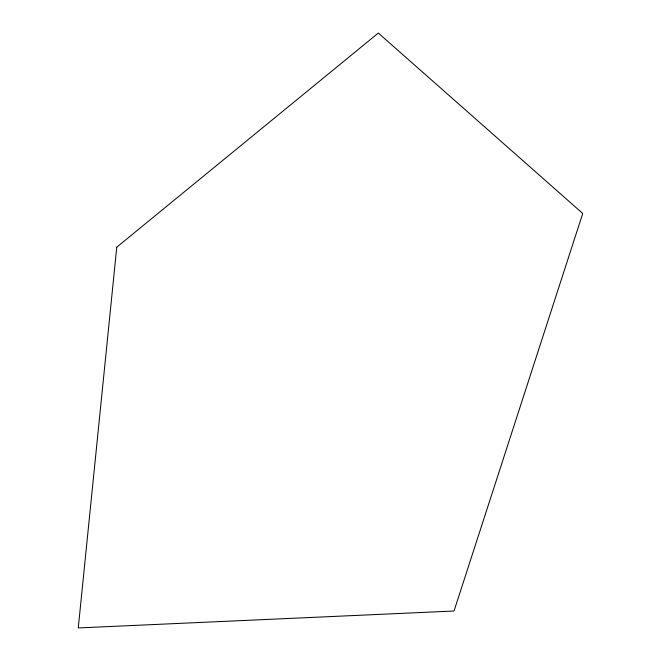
<?xml version="1.0" encoding="UTF-8"?>
<svg xmlns="http://www.w3.org/2000/svg" width="661" height="661" viewBox="0 0 661 661"><rect width="100%" height="100%" fill="white"/><g stroke="black" fill="none" stroke-linecap="round" stroke-linejoin="round"><path stroke-width="0.99" d="M116.766 247.173L78.262 627.95L454.033 611.012L582.738 213.47L378.332 33.05L116.766 247.173"/></g></svg>
